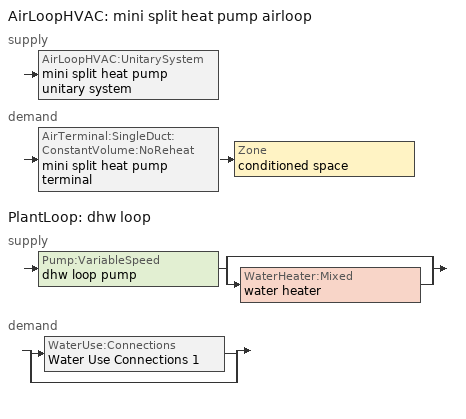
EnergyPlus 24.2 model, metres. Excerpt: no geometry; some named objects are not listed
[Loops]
AirLoopHVAC 'mini split heat pump airloop'
 supply: AirLoopHVAC:UnitarySystem 'mini split heat pump unitary system'
 demand: AirTerminal:SingleDuct:ConstantVolume:NoReheat 'mini split heat pump terminal' > Zone 'conditioned space'
PlantLoop 'dhw loop'
 supply: Pump:VariableSpeed 'dhw loop pump' > split
  | bypass
  | WaterHeater:Mixed 'water heater'
 demand: split
  | WaterUse:Connections 'Water Use Connections 1'
  | bypass
[ZoneControl:Thermostat]
conditioned space Thermostat: Zone or ZoneList=conditioned space; Control Type Schedule=conditioned space Thermostat Schedule; Control 1=conditioned space temperature setpoint; Temperature Difference Between Cutout And Setpoint {deltaC}=0
[ThermostatSetpoint:DualSetpoint]
conditioned space temperature setpoint: Heating Setpoint Temperature Schedule=heating setpoint; Cooling Setpoint Temperature Schedule=cooling setpoint
[AirLoopHVAC:UnitarySystem] Control Type=Load; Controlling Zone or Thermostat Location=conditioned space; Dehumidification Control Type=None; Availability Schedule=Always On Discrete; Fan Placement=BlowThrough; DX Heating Coil Sizing Ratio=1; Use DOAS DX Cooling Coil=No; Minimum Supply Air Temperature {C}=2; Latent Load Control=SensibleOnlyLoadControl; Heating Supply Air Flow Rate Method=SupplyAirFlowRate; No Load Supply Air Flow Rate Method=SupplyAirFlowRate; No Load Supply Air Flow Rate {m3/s}=0; No Load Supply Air Flow Rate Control Set To Low Speed=Yes; Maximum Supply Air Temperature {C}=48.8889; Maximum Outdoor Dry-Bulb Temperature for Supplemental Heater Operation {C}=21; Ancillary On-Cycle Electric Power {W}=0; Ancillary Off-Cycle Electric Power {W}=0
Name | Supply Fan | Supply Air Fan Operating Mode Schedule | Heating Coil | Cooling Supply Air Flow Rate Method | Heating Supply Air Flow Rate {m3/s} | Cooling Coil | Cooling Supply Air Flow Rate {m3/s} | Design Specification Multispeed Object
unit heater unitary system | unit heater supply fan | unit heater auto fan schedule | unit heater htg coil | None | 0.676301
mini split heat pump unitary system | mini split heat pump supply fan | mini split heat pump auto fan schedule | mini split heat pump htg coil | SupplyAirFlowRate | 0.284584 | mini split heat pump clg coil | 0.284584 | Unitary System Performance Multispeed 1
[Fan:SystemModel] Availability Schedule=Always On Discrete; Speed Control Method=Discrete; Electric Power Minimum Flow Rate Fraction=0.2; Design Pressure Rise {Pa}=500; Motor Efficiency=1; Motor In Air Stream Fraction=1; Design Electric Power Consumption {W}=Autosize; Design Power Sizing Method=PowerPerFlow; Electric Power Per Unit Flow Rate Per Unit Pressure {W/((m3/s)-Pa)}=1.66667; Fan Total Efficiency=0.7; Motor Loss Radiative Fraction=0
Name | Design Maximum Air Flow Rate {m3/s} | Electric Power Per Unit Flow Rate {W/(m3/s)} | Number of Speeds | Speed Flow Fraction 1 | Speed Electric Power Fraction 1 | Speed Flow Fraction 2 | Speed Electric Power Fraction 2 | Speed Flow Fraction 3 | Speed Electric Power Fraction 3 | Speed Flow Fraction 4 | Speed Electric Power Fraction 4
unit heater supply fan | 0.676301 | 59.1453 | 1 | 1 | 1
mini split heat pump supply fan | 0.350473 | 148.322 | 4 | 0.20706 | 0.00888 | 0.252 | 0.016 | 0.812 | 0.53539 | 1 | 1
[Coil:Heating:Fuel]
unit heater htg coil: Availability Schedule=Always On Discrete; Fuel Type=OtherFuel1; Burner Efficiency=0.63; Nominal Capacity {W}=14403.6; On Cycle Parasitic Electric Load {W}=0; Off Cycle Parasitic Fuel Load {W}=0
[AirTerminal:SingleDuct:ConstantVolume:NoReheat]
mini split heat pump terminal: Availability Schedule=Always On Discrete; Maximum Air Flow Rate {m3/s}=0.284584
[Zone equipment]
conditioned space: unit heater unitary system, mini split heat pump terminal
[AirLoopHVAC]
mini split heat pump airloop: Design Supply Air Flow Rate {m3/s}=0.284584; Design Return Air Flow Fraction of Supply Air Flow=1
[Sizing:System]
mini split heat pump airloop: Type of Load to Size On=Sensible; Design Outdoor Air Flow Rate {m3/s}=Autosize; Central Heating Maximum System Air Flow Ratio=0.3; Preheat Design Temperature {C}=7; Preheat Design Humidity Ratio {kgWater/kgDryAir}=0.008; Precool Design Temperature {C}=12.8; Precool Design Humidity Ratio {kgWater/kgDryAir}=0.008; Central Cooling Design Supply Air Temperature {C}=12.8; Central Heating Design Supply Air Temperature {C}=16.7; Type of Zone Sum to Use=NonCoincident; 100% Outdoor Air in Cooling=Yes; 100% Outdoor Air in Heating=Yes; Central Cooling Design Supply Air Humidity Ratio {kgWater/kgDryAir}=0.0085; Central Heating Design Supply Air Humidity Ratio {kgWater/kgDryAir}=0.008; Cooling Supply Air Flow Rate Method=DesignDay; Cooling Supply Air Flow Rate {m3/s}=0; Cooling Supply Air Flow Rate Per Floor Area {m3/s-m2}=0.00996765; Cooling Fraction of Autosized Cooling Supply Air Flow Rate=1; Cooling Supply Air Flow Rate Per Unit Cooling Capacity {m3/s-W}=3.94755e-05; Heating Supply Air Flow Rate Method=DesignDay; Heating Supply Air Flow Rate {m3/s}=0; Heating Supply Air Flow Rate Per Floor Area {m3/s-m2}=0.00996765; Heating Fraction of Autosized Heating Supply Air Flow Rate=1; Heating Fraction of Autosized Cooling Supply Air Flow Rate=1; Heating Supply Air Flow Rate Per Unit Heating Capacity {m3/s-W}=3.15882e-05; System Outdoor Air Method=ZoneSum; Zone Maximum Outdoor Air Fraction=1; Cooling Design Capacity Method=CoolingDesignCapacity; Cooling Design Capacity {W}=Autosize; Cooling Design Capacity Per Floor Area {W/m2}=234.7; Fraction of Autosized Cooling Design Capacity=1; Heating Design Capacity Method=HeatingDesignCapacity; Heating Design Capacity {W}=Autosize; Heating Design Capacity Per Floor Area {W/m2}=157; Fraction of Autosized Heating Design Capacity=1; Central Cooling Capacity Control Method=OnOff; Occupant Diversity=Autosize
[AvailabilityManager:Scheduled]
mini split heat pump airloop Availability Manager: Schedule=Always On Discrete
[Coil:Heating:DX:MultiSpeed]
mini split heat pump htg coil: Availability Schedule=Always On Discrete; Minimum Outdoor Dry-Bulb Temperature for Compressor Operation {C}=-3.88889; Crankcase Heater Capacity {W}=50; Maximum Outdoor Dry-Bulb Temperature for Crankcase Heater Operation {C}=10; Defrost Energy Input Ratio Function of Temperature Curve=Defrosteir; Maximum Outdoor Dry-Bulb Temperature for Defrost Operation {C}=4.44444; Defrost Strategy=ReverseCycle; Defrost Control=Timed; Defrost Time Period Fraction=0.058333; Resistive Defrost Heater Capacity {W}=AutoSize; Apply Part Load Fraction to Speeds Greater than 1=No; Fuel Type=Electricity; Region number for Calculating HSPF=4; Number of Speeds=2; Speed Gross Rated Heating Capacity 1 {W}=1644; Speed Gross Rated Heating COP 1 {W/W}=4.75571; Speed Rated Air Flow Rate 1 {m3/s}=0.0882919; Speed Rated Supply Air Fan Power Per Volume Flow Rate 2017 1 {W/(m3/s)}=773.3; Speed Rated Supply Air Fan Power Per Volume Flow Rate 2023 1 {W/(m3/s)}=934.4; Speed Heating Capacity Function of Temperature Curve Name 1=Heat-CAP-fT1; Speed Heating Capacity Function of Flow Fraction Curve Name 1=Heat-CAP-fFF1; Speed Energy Input Ratio Function of Temperature Curve Name 1=Heat-EIR-fT1; Speed Energy Input Ratio Function of Flow Fraction Curve Name 1=Heat-EIR-fFF1; Speed Part Load Fraction Correlation Curve Name 1=Heat-PLF-fPLR1; Speed Rated Waste Heat Fraction of Power Input 1=0.2; Speed Waste Heat Function of Temperature Curve Name 1=ConstantBiquadratic 1; Speed Gross Rated Heating Capacity 2 {W}=6475.14; Speed Gross Rated Heating COP 2 {W/W}=3.40832; Speed Rated Air Flow Rate 2 {m3/s}=0.350364; Speed Rated Supply Air Fan Power Per Volume Flow Rate 2017 2 {W/(m3/s)}=773.3; Speed Rated Supply Air Fan Power Per Volume Flow Rate 2023 2 {W/(m3/s)}=934.4; Speed Heating Capacity Function of Temperature Curve Name 2=Heat-CAP-fT2; Speed Heating Capacity Function of Flow Fraction Curve Name 2=Heat-CAP-fFF2; Speed Energy Input Ratio Function of Temperature Curve Name 2=Heat-EIR-fT2; Speed Energy Input Ratio Function of Flow Fraction Curve Name 2=Heat-EIR-fFF2; Speed Part Load Fraction Correlation Curve Name 2=Heat-PLF-fPLR2; Speed Rated Waste Heat Fraction of Power Input 2=0.2; Speed Waste Heat Function of Temperature Curve Name 2=ConstantBiquadratic 1
[Coil:Cooling:DX:MultiSpeed]
mini split heat pump clg coil: Availability Schedule=Always On Discrete; Condenser Type=AirCooled; Minimum Outdoor Dry-Bulb Temperature for Compressor Operation {C}=-25; Apply Part Load Fraction to Speeds Greater than 1=No; Apply Latent Degradation to Speeds Greater than 1=No; Crankcase Heater Capacity {W}=50; Maximum Outdoor Dry-Bulb Temperature for Crankcase Heater Operation {C}=10; Basin Heater Capacity {W/K}=0; Basin Heater Setpoint Temperature {C}=2; Fuel Type=Electricity; Number of Speeds=2; Speed Gross Rated Total Cooling Capacity 1 {W}=1351.96; Speed Gross Rated Sensible Heat Ratio 1=0.806404; Speed Gross Rated Cooling COP 1 {W/W}=4.61623; Speed Rated Air Flow Rate 1 {m3/s}=0.0725462; Speed Rated Evaporator Fan Power Per Volume Flow Rate 2017 1 {W/(m3/s)}=773.3; Speed Rated Evaporator Fan Power Per Volume Flow Rate 2023 1 {W/(m3/s)}=934.4; Speed Total Cooling Capacity Function of Temperature Curve Name 1=Cool-CAP-fT1; Speed Total Cooling Capacity Function of Flow Fraction Curve Name 1=Cool-CAP-fFF1; Speed Energy Input Ratio Function of Temperature Curve Name 1=Cool-EIR-fT1; Speed Energy Input Ratio Function of Flow Fraction Curve Name 1=Cool-EIR-fFF1; Speed Part Load Fraction Correlation Curve Name 1=Cool-PLF-fPLR1; Speed Nominal Time for Condensate Removal to Begin 1 {s}=1000; Speed Ratio of Initial Moisture Evaporation Rate and Steady State Latent Capacity 1=1.5; Speed Maximum Cycling Rate 1 {cycles/hr}=3; Speed Latent Capacity Time Constant 1 {s}=45; Speed Rated Waste Heat Fraction of Power Input 1=0.2; Speed Waste Heat Function of Temperature Curve Name 1=ConstantBiquadratic; Speed Evaporative Condenser Effectiveness 1=0.9; Speed Evaporative Condenser Air Flow Rate 1 {m3/s}=AutoSize; Speed Rated Evaporative Condenser Pump Power Consumption 1 {W}=AutoSize; Speed Gross Rated Total Cooling Capacity 2 {W}=5327.81; Speed Gross Rated Sensible Heat Ratio 2=0.759942; Speed Gross Rated Cooling COP 2 {W/W}=3.31076; Speed Rated Air Flow Rate 2 {m3/s}=0.284495; Speed Rated Evaporator Fan Power Per Volume Flow Rate 2017 2 {W/(m3/s)}=773.3; Speed Rated Evaporator Fan Power Per Volume Flow Rate 2023 2 {W/(m3/s)}=934.4; Speed Total Cooling Capacity Function of Temperature Curve Name 2=Cool-CAP-fT2; Speed Total Cooling Capacity Function of Flow Fraction Curve Name 2=Cool-CAP-fFF2; Speed Energy Input Ratio Function of Temperature Curve Name 2=Cool-EIR-fT2; Speed Energy Input Ratio Function of Flow Fraction Curve Name 2=Cool-EIR-fFF2; Speed Part Load Fraction Correlation Curve Name 2=Cool-PLF-fPLR2; Speed Nominal Time for Condensate Removal to Begin 2 {s}=1000; Speed Ratio of Initial Moisture Evaporation Rate and Steady State Latent Capacity 2=1.5; Speed Maximum Cycling Rate 2 {cycles/hr}=3; Speed Latent Capacity Time Constant 2 {s}=45; Speed Rated Waste Heat Fraction of Power Input 2=0.2; Speed Waste Heat Function of Temperature Curve Name 2=ConstantBiquadratic; Speed Evaporative Condenser Effectiveness 2=0.9; Speed Evaporative Condenser Air Flow Rate 2 {m3/s}=AutoSize; Speed Rated Evaporative Condenser Pump Power Consumption 2 {W}=AutoSize
[UnitarySystemPerformance:Multispeed]
Unitary System Performance Multispeed 1: Number of Speeds for Heating=2; Number of Speeds for Cooling=2; Single Mode Operation=No; No Load Supply Air Flow Rate Ratio=1; Heating Speed Supply Air Flow Ratio 1=0.310345; Cooling Speed Supply Air Flow Ratio 1=0.255; Heating Speed Supply Air Flow Ratio 2=1.23153; Cooling Speed Supply Air Flow Ratio 2=1
[PlantLoop]
dhw loop: Fluid Type=Water; Plant Equipment Operation Scheme=dhw loop Operation Schemes; Maximum Loop Temperature {C}=100; Minimum Loop Temperature {C}=0; Maximum Loop Flow Rate {m3/s}=0.01; Minimum Loop Flow Rate {m3/s}=0; Plant Loop Volume {m3}=0.003; Load Distribution Scheme=Optimal; Plant Loop Demand Calculation Scheme=SingleSetpoint; Common Pipe Simulation=None
[Sizing:Plant]
dhw loop: Loop Type=Heating; Design Loop Exit Temperature {C}=56; Loop Design Temperature Difference {deltaC}=5.55556; Sizing Option=NonCoincident; Zone Timesteps in Averaging Window=1; Coincident Sizing Factor Mode=None
[Pump:VariableSpeed]
dhw loop pump: Design Maximum Flow Rate {m3/s}=0.01; Design Pump Head {Pa}=1; Design Power Consumption {W}=0; Motor Efficiency=0.85; Fraction of Motor Inefficiencies to Fluid Stream=0; Coefficient 1 of the Part Load Performance Curve=0; Coefficient 2 of the Part Load Performance Curve=1; Coefficient 3 of the Part Load Performance Curve=0; Coefficient 4 of the Part Load Performance Curve=0; Design Minimum Flow Rate {m3/s}=0; Pump Control Type=Intermittent; Skin Loss Radiative Fraction=0.5; Design Power Sizing Method=PowerPerFlowPerPressure; Design Electric Power per Unit Flow Rate {W/(m3/s)}=348701.1; Design Shaft Power per Unit Flow Rate per Unit Head {W/((m3/s)-Pa)}=1.28205; Design Minimum Flow Rate Fraction=0
[WaterHeater:Mixed]
water heater: Tank Volume {m3}=0.170344; Setpoint Temperature Schedule=water heater setpoint; Deadband Temperature Difference {deltaC}=2; Maximum Temperature Limit {C}=99; Heater Control Type=Cycle; Heater Maximum Capacity {W}=5500.06; Heater Minimum Capacity {W}=0; Heater Ignition Minimum Flow Rate {m3/s}=0; Heater Ignition Delay {s}=0; Heater Fuel Type=Electricity; Heater Thermal Efficiency=1; Off Cycle Parasitic Fuel Consumption Rate {W}=0; Off Cycle Parasitic Fuel Type=Electricity; Off Cycle Parasitic Heat Fraction to Tank=0; On Cycle Parasitic Fuel Consumption Rate {W}=0; On Cycle Parasitic Fuel Type=Electricity; On Cycle Parasitic Heat Fraction to Tank=0; Ambient Temperature Indicator=Zone; Ambient Temperature Zone=conditioned space; Off Cycle Loss Coefficient to Ambient Temperature {W/K}=2.90339; Off Cycle Loss Fraction to Zone=1; On Cycle Loss Coefficient to Ambient Temperature {W/K}=2.90339; On Cycle Loss Fraction to Zone=1; Use Side Effectiveness=1; Source Side Effectiveness=1; Use Side Design Flow Rate {m3/s}=Autosize; Source Side Design Flow Rate {m3/s}=Autosize; Indirect Water Heating Recovery Time {hr}=1.5; Source Side Flow Control Mode=IndirectHeatPrimarySetpoint
[WaterHeater:Sizing]
water heater: Design Mode=PeakDraw; Time Storage Can Meet Peak Draw {hr}=0.538503; Time for Tank Recovery {hr}=0; Nominal Tank Volume for Autosizing Plant Connections {m3}=1
[SetpointManager:Scheduled]
Setpoint Manager Scheduled 1: Control Variable=Temperature; Schedule=dhw temp
[WaterUse:Connections]
Water Use Connections 1: Drain Water Heat Exchanger Type=None; Drain Water Heat Exchanger Destination=Plant; Water Use Equipment Name 1=dhw fixtures; Water Use Equipment Name 2=dhw distribution waste; Water Use Equipment Name 3=clothes washer; Water Use Equipment Name 4=dishwasher
[WaterUse:Equipment]
Name | Peak Flow Rate {m3/s} | Flow Rate Fraction Schedule | Target Temperature Schedule
dhw fixtures | 4.47036e-06 | dhw fixtures schedule | mixed water temperature schedule
dhw distribution waste | 1.35522e-06 | dhw fixtures schedule | mixed water temperature schedule
clothes washer | 9.69919e-07 | clothes washer schedule
dishwasher | 2.90872e-07 | dishwasher schedule
[PlantEquipmentOperationSchemes]
dhw loop Operation Schemes: Control Scheme Object Type 1=PlantEquipmentOperation:HeatingLoad; Control Scheme Name 1=dhw loop Heating Operation Scheme; Control Scheme Schedule Name 1=Always On Discrete
[PlantEquipmentOperation:HeatingLoad]
dhw loop Heating Operation Scheme: Load Range Lower Limit 1 {W}=0; Load Range Upper Limit 1 {W}=1000000000; Range Equipment List Name 1=dhw loop Heating Equipment List
[PlantEquipmentList]
dhw loop Heating Equipment List: WaterHeater:Mixed, water heater
[EnergyManagementSystem:GlobalVariable]
infil_program_Qfan
infil_program_Qinf
mini_split_heat_pump_airloop_Fan_RTF
natural_vent_program_Qnv
natural_vent_program_Qwhf
[EnergyManagementSystem:InternalVariable]
mini_split_heat_pump_airloop_max_sup_fan_mfr: Internal Data Index Key=mini split heat pump supply fan; Internal Data Type=Fan Maximum Mass Flow Rate
[EnergyManagementSystem:Sensor]
Name | Output:Variable or Output:Meter Index Key | Output:Variable or Output:Meter
airflow_gain | infil flow | Infiltration Sensible Heat Gain Energy
airflow_gain_1 | natural vent flow | Infiltration Sensible Heat Gain Energy
airflow_gain_2 | whole house fan flow | Infiltration Sensible Heat Gain Energy
airflow_loss | infil flow | Infiltration Sensible Heat Loss Energy
airflow_loss_1 | natural vent flow | Infiltration Sensible Heat Loss Energy
airflow_loss_2 | whole house fan flow | Infiltration Sensible Heat Loss Energy
clg_load_cond |  | Cooling:EnergyTransfer:Zone:CONDITIONED SPACE
clg_sp_s; clg_sp_s_1 | cooling setpoint | Schedule Value
clothes_dryer_exhaust_0_sch_s | clothes dryer exhaust 0 schedule | Schedule Value
conditioned_space_clg_unmet_s | conditioned space | Zone Cooling Setpoint Not Met Time
conditioned_space_htg_unmet_s | conditioned space | Zone Heating Setpoint Not Met Time
cool_season | cooling season schedule | Schedule Value
dhw_loss | water heater | Water Heater Heat Loss Energy
dhw_rtf | water heater | Water Heater Runtime Fraction
fridge_tin_s; tin_s; tin_s_1 | conditioned space | Zone Mean Air Temperature
htg_load_cond |  | Heating:EnergyTransfer:Zone:CONDITIONED SPACE
htg_sp_s; htg_sp_s_1 | heating setpoint | Schedule Value
ig_ee_conv | clothes dryer | Electric Equipment Convective Heating Energy
ig_ee_conv_1 | clothes washer | Electric Equipment Convective Heating Energy
ig_ee_conv_2 | cooking range | Electric Equipment Convective Heating Energy
ig_ee_conv_3 | dishwasher | Electric Equipment Convective Heating Energy
ig_ee_conv_4 | fridge | Electric Equipment Convective Heating Energy
ig_ee_conv_5 | misc plug loads | Electric Equipment Convective Heating Energy
ig_ee_conv_6 | whole house fan | Electric Equipment Convective Heating Energy
ig_ee_rad | clothes dryer | Electric Equipment Radiant Heating Energy
ig_ee_rad_1 | clothes washer | Electric Equipment Radiant Heating Energy
ig_ee_rad_2 | cooking range | Electric Equipment Radiant Heating Energy
ig_ee_rad_3 | dishwasher | Electric Equipment Radiant Heating Energy
ig_ee_rad_4 | fridge | Electric Equipment Radiant Heating Energy
ig_ee_rad_5 | misc plug loads | Electric Equipment Radiant Heating Energy
ig_ee_rad_6 | whole house fan | Electric Equipment Radiant Heating Energy
ig_lgt_conv | interior lighting | Lights Convective Heating Energy
ig_lgt_rad | interior lighting | Lights Radiant Heating Energy
ig_lgt_vis | interior lighting | Lights Visible Radiation Heating Energy
ig_oe_conv | clothes dryer 1 | Other Equipment Convective Heating Energy
ig_oe_conv_1 | cooking range 1 | Other Equipment Convective Heating Energy
ig_oe_conv_2 | general water use latent | Other Equipment Convective Heating Energy
ig_oe_conv_3 | general water use sensible | Other Equipment Convective Heating Energy
ig_oe_conv_4 | water heater energy adjustment1 | Other Equipment Convective Heating Energy
ig_oe_rad | clothes dryer 1 | Other Equipment Radiant Heating Energy
ig_oe_rad_1 | cooking range 1 | Other Equipment Radiant Heating Energy
ig_oe_rad_2 | general water use latent | Other Equipment Radiant Heating Energy
ig_oe_rad_3 | general water use sensible | Other Equipment Radiant Heating Energy
ig_oe_rad_4 | water heater energy adjustment1 | Other Equipment Radiant Heating Energy
ig_ppl_conv | occupants | People Convective Heating Energy
ig_ppl_rad | occupants | People Radiant Heating Energy
im_conv | furniture mass conditioned space 1 | Surface Inside Face Convection Heat Gain Energy
im_conv_1 | partition wall mass | Surface Inside Face Convection Heat Gain Energy
im_ig | furniture mass conditioned space 1 | Surface Inside Face Internal Gains Radiation Heat Gain Energy
im_ig_1 | partition wall mass | Surface Inside Face Internal Gains Radiation Heat Gain Energy
im_lgt | furniture mass conditioned space 1 | Surface Inside Face Lights Radiation Heat Gain Energy
im_lgt_1 | partition wall mass | Surface Inside Face Lights Radiation Heat Gain Energy
im_sol | furniture mass conditioned space 1 | Surface Inside Face Solar Radiation Heat Gain Energy
im_sol_1 | partition wall mass | Surface Inside Face Solar Radiation Heat Gain Energy
im_surf | furniture mass conditioned space 1 | Surface Inside Face Net Surface Thermal Radiation Heat Gain Energy
im_surf_1 | partition wall mass | Surface Inside Face Net Surface Thermal Radiation Heat Gain Energy
mini_split_heat_pump_airloop_Fan_RTF_s | mini split heat pump supply fan | Fan Runtime Fraction Speed 1
mini_split_heat_pump_airloop_Fan_RTF_s_1 | mini split heat pump supply fan | Fan Runtime Fraction Speed 2
mini_split_heat_pump_airloop_Fan_RTF_s_2 | mini split heat pump supply fan | Fan Runtime Fraction Speed 3
mini_split_heat_pump_airloop_Fan_RTF_s_3 | mini split heat pump supply fan | Fan Runtime Fraction Speed 4
mini_split_heat_pump_clg_coil_s | mini split heat pump clg coil | Cooling Coil Total Cooling Energy
mini_split_heat_pump_htg_coil_s | mini split heat pump htg coil | Heating Coil Heating Energy
mini_split_heat_pump_supply_fan_s | mini split heat pump supply fan | Fan Electricity Energy
mv_conv | mech vent house fan | Electric Equipment Convective Heating Energy
mv_conv_1 | mech vent house fan cfis | Electric Equipment Convective Heating Energy
mv_conv_2 | mech vent house fan latent load | Other Equipment Convective Heating Energy
mv_conv_3 | mech vent house fan sensible load | Other Equipment Convective Heating Energy
mv_rad | mech vent house fan | Electric Equipment Radiant Heating Energy
mv_rad_1 | mech vent house fan cfis | Electric Equipment Radiant Heating Energy
mv_rad_2 | mech vent house fan latent load | Other Equipment Radiant Heating Energy
mv_rad_3 | mech vent house fan sensible load | Other Equipment Radiant Heating Energy
natural_vent_s | natural vent schedule | Schedule Value
out_pb_s |  | Site Outdoor Air Barometric Pressure
out_wt_s |  | Site Outdoor Air Humidity Ratio
site_vw_s |  | Site Wind Speed
ss_back_out | Window1 | Surface Window Shortwave from Zone Back Out Window Heat Transfer Rate
ss_back_out_1 | Window10 | Surface Window Shortwave from Zone Back Out Window Heat Transfer Rate
ss_back_out_10 | Window6 | Surface Window Shortwave from Zone Back Out Window Heat Transfer Rate
ss_back_out_11 | Window7 | Surface Window Shortwave from Zone Back Out Window Heat Transfer Rate
ss_back_out_12 | Window8 | Surface Window Shortwave from Zone Back Out Window Heat Transfer Rate
ss_back_out_2 | Window12 | Surface Window Shortwave from Zone Back Out Window Heat Transfer Rate
ss_back_out_3 | Window13 | Surface Window Shortwave from Zone Back Out Window Heat Transfer Rate
ss_back_out_4 | Window15 | Surface Window Shortwave from Zone Back Out Window Heat Transfer Rate
ss_back_out_5 | Window16 | Surface Window Shortwave from Zone Back Out Window Heat Transfer Rate
ss_back_out_6 | Window2 | Surface Window Shortwave from Zone Back Out Window Heat Transfer Rate
ss_back_out_7 | Window3 | Surface Window Shortwave from Zone Back Out Window Heat Transfer Rate
ss_back_out_8 | Window4 | Surface Window Shortwave from Zone Back Out Window Heat Transfer Rate
ss_back_out_9 | Window5 | Surface Window Shortwave from Zone Back Out Window Heat Transfer Rate
ss_conv | Door1 | Surface Inside Face Convection Heat Gain Energy
ss_conv_1 | Door2 | Surface Inside Face Convection Heat Gain Energy
ss_conv_10 | Window4 | Surface Inside Face Convection Heat Gain Energy
ss_conv_11 | Window5 | Surface Inside Face Convection Heat Gain Energy
ss_conv_12 | Window6 | Surface Inside Face Convection Heat Gain Energy
ss_conv_13 | Window7 | Surface Inside Face Convection Heat Gain Energy
ss_conv_14 | Window8 | Surface Inside Face Convection Heat Gain Energy
ss_conv_2 | Window1 | Surface Inside Face Convection Heat Gain Energy
ss_conv_3 | Window10 | Surface Inside Face Convection Heat Gain Energy
ss_conv_4 | Window12 | Surface Inside Face Convection Heat Gain Energy
ss_conv_5 | Window13 | Surface Inside Face Convection Heat Gain Energy
ss_conv_6 | Window15 | Surface Inside Face Convection Heat Gain Energy
ss_conv_7 | Window16 | Surface Inside Face Convection Heat Gain Energy
ss_conv_8 | Window2 | Surface Inside Face Convection Heat Gain Energy
ss_conv_9 | Window3 | Surface Inside Face Convection Heat Gain Energy
ss_ig | Door1 | Surface Inside Face Internal Gains Radiation Heat Gain Energy
ss_ig_1 | Door2 | Surface Inside Face Internal Gains Radiation Heat Gain Energy
ss_ig_10 | Window4 | Surface Inside Face Internal Gains Radiation Heat Gain Energy
ss_ig_11 | Window5 | Surface Inside Face Internal Gains Radiation Heat Gain Energy
ss_ig_12 | Window6 | Surface Inside Face Internal Gains Radiation Heat Gain Energy
ss_ig_13 | Window7 | Surface Inside Face Internal Gains Radiation Heat Gain Energy
ss_ig_14 | Window8 | Surface Inside Face Internal Gains Radiation Heat Gain Energy
ss_ig_2 | Window1 | Surface Inside Face Internal Gains Radiation Heat Gain Energy
ss_ig_3 | Window10 | Surface Inside Face Internal Gains Radiation Heat Gain Energy
ss_ig_4 | Window12 | Surface Inside Face Internal Gains Radiation Heat Gain Energy
ss_ig_5 | Window13 | Surface Inside Face Internal Gains Radiation Heat Gain Energy
ss_ig_6 | Window15 | Surface Inside Face Internal Gains Radiation Heat Gain Energy
ss_ig_7 | Window16 | Surface Inside Face Internal Gains Radiation Heat Gain Energy
ss_ig_8 | Window2 | Surface Inside Face Internal Gains Radiation Heat Gain Energy
ss_ig_9 | Window3 | Surface Inside Face Internal Gains Radiation Heat Gain Energy
ss_lgt | Door1 | Surface Inside Face Lights Radiation Heat Gain Energy
ss_lgt_1 | Door2 | Surface Inside Face Lights Radiation Heat Gain Energy
ss_sol | Door1 | Surface Inside Face Solar Radiation Heat Gain Energy
ss_sol_1 | Door2 | Surface Inside Face Solar Radiation Heat Gain Energy
ss_surf | Door1 | Surface Inside Face Net Surface Thermal Radiation Heat Gain Energy
ss_surf_1 | Door2 | Surface Inside Face Net Surface Thermal Radiation Heat Gain Energy
ss_surf_10 | Window4 | Surface Inside Face Net Surface Thermal Radiation Heat Gain Energy
ss_surf_11 | Window5 | Surface Inside Face Net Surface Thermal Radiation Heat Gain Energy
ss_surf_12 | Window6 | Surface Inside Face Net Surface Thermal Radiation Heat Gain Energy
ss_surf_13 | Window7 | Surface Inside Face Net Surface Thermal Radiation Heat Gain Energy
ss_surf_14 | Window8 | Surface Inside Face Net Surface Thermal Radiation Heat Gain Energy
ss_surf_2 | Window1 | Surface Inside Face Net Surface Thermal Radiation Heat Gain Energy
ss_surf_3 | Window10 | Surface Inside Face Net Surface Thermal Radiation Heat Gain Energy
ss_surf_4 | Window12 | Surface Inside Face Net Surface Thermal Radiation Heat Gain Energy
ss_surf_5 | Window13 | Surface Inside Face Net Surface Thermal Radiation Heat Gain Energy
ss_surf_6 | Window15 | Surface Inside Face Net Surface Thermal Radiation Heat Gain Energy
ss_surf_7 | Window16 | Surface Inside Face Net Surface Thermal Radiation Heat Gain Energy
ss_surf_8 | Window2 | Surface Inside Face Net Surface Thermal Radiation Heat Gain Energy
ss_surf_9 | Window3 | Surface Inside Face Net Surface Thermal Radiation Heat Gain Energy
ss_trans_in | Window1 | Surface Window Transmitted Solar Radiation Rate
ss_trans_in_1 | Window10 | Surface Window Transmitted Solar Radiation Rate
ss_trans_in_10 | Window6 | Surface Window Transmitted Solar Radiation Rate
ss_trans_in_11 | Window7 | Surface Window Transmitted Solar Radiation Rate
ss_trans_in_12 | Window8 | Surface Window Transmitted Solar Radiation Rate
ss_trans_in_2 | Window12 | Surface Window Transmitted Solar Radiation Rate
ss_trans_in_3 | Window13 | Surface Window Transmitted Solar Radiation Rate
ss_trans_in_4 | Window15 | Surface Window Transmitted Solar Radiation Rate
ss_trans_in_5 | Window16 | Surface Window Transmitted Solar Radiation Rate
ss_trans_in_6 | Window2 | Surface Window Transmitted Solar Radiation Rate
ss_trans_in_7 | Window3 | Surface Window Transmitted Solar Radiation Rate
ss_trans_in_8 | Window4 | Surface Window Transmitted Solar Radiation Rate
ss_trans_in_9 | Window5 | Surface Window Transmitted Solar Radiation Rate
ss_trans_out | Window1 | Surface Inside Face Initial Transmitted Diffuse Transmitted Out Window Solar Radiation Rate
ss_trans_out_1 | Window10 | Surface Inside Face Initial Transmitted Diffuse Transmitted Out Window Solar Radiation Rate
ss_trans_out_10 | Window6 | Surface Inside Face Initial Transmitted Diffuse Transmitted Out Window Solar Radiation Rate
ss_trans_out_11 | Window7 | Surface Inside Face Initial Transmitted Diffuse Transmitted Out Window Solar Radiation Rate
ss_trans_out_12 | Window8 | Surface Inside Face Initial Transmitted Diffuse Transmitted Out Window Solar Radiation Rate
ss_trans_out_2 | Window12 | Surface Inside Face Initial Transmitted Diffuse Transmitted Out Window Solar Radiation Rate
ss_trans_out_3 | Window13 | Surface Inside Face Initial Transmitted Diffuse Transmitted Out Window Solar Radiation Rate
ss_trans_out_4 | Window15 | Surface Inside Face Initial Transmitted Diffuse Transmitted Out Window Solar Radiation Rate
ss_trans_out_5 | Window16 | Surface Inside Face Initial Transmitted Diffuse Transmitted Out Window Solar Radiation Rate
ss_trans_out_6 | Window2 | Surface Inside Face Initial Transmitted Diffuse Transmitted Out Window Solar Radiation Rate
ss_trans_out_7 | Window3 | Surface Inside Face Initial Transmitted Diffuse Transmitted Out Window Solar Radiation Rate
ss_trans_out_8 | Window4 | Surface Inside Face Initial Transmitted Diffuse Transmitted Out Window Solar Radiation Rate
ss_trans_out_9 | Window5 | Surface Inside Face Initial Transmitted Diffuse Transmitted Out Window Solar Radiation Rate
s_conv | FoundationWall1 | Surface Inside Face Convection Heat Gain Energy
s_conv_1 | inferred conditioned ceiling | Surface Inside Face Convection Heat Gain Energy
s_conv_10 | RimJoist2:90 | Surface Inside Face Convection Heat Gain Energy
s_conv_11 | RimJoist3:0 | Surface Inside Face Convection Heat Gain Energy
s_conv_12 | RimJoist3:180 | Surface Inside Face Convection Heat Gain Energy
s_conv_13 | RimJoist3:270 | Surface Inside Face Convection Heat Gain Energy
s_conv_14 | RimJoist3:90 | Surface Inside Face Convection Heat Gain Energy
s_conv_15 | Roof1:0 | Surface Inside Face Convection Heat Gain Energy
s_conv_16 | Roof1:180 | Surface Inside Face Convection Heat Gain Energy
s_conv_17 | Roof1:270 | Surface Inside Face Convection Heat Gain Energy
s_conv_18 | Roof1:90 | Surface Inside Face Convection Heat Gain Energy
s_conv_19 | Slab1 | Surface Inside Face Convection Heat Gain Energy
s_conv_2 | inferred conditioned floor | Surface Inside Face Convection Heat Gain Energy
s_conv_20 | Wall1:0 | Surface Inside Face Convection Heat Gain Energy
s_conv_21 | Wall1:180 | Surface Inside Face Convection Heat Gain Energy
s_conv_22 | Wall1:270 | Surface Inside Face Convection Heat Gain Energy
s_conv_23 | Wall1:90 | Surface Inside Face Convection Heat Gain Energy
s_conv_24 | Wall2:0 | Surface Inside Face Convection Heat Gain Energy
s_conv_25 | Wall2:180 | Surface Inside Face Convection Heat Gain Energy
s_conv_26 | Wall2:270 | Surface Inside Face Convection Heat Gain Energy
s_conv_27 | Wall2:90 | Surface Inside Face Convection Heat Gain Energy
s_conv_28 | Wall3:0 | Surface Inside Face Convection Heat Gain Energy
s_conv_29 | Wall3:180 | Surface Inside Face Convection Heat Gain Energy
s_conv_3 | RimJoist1:0 | Surface Inside Face Convection Heat Gain Energy
s_conv_30 | Wall3:270 | Surface Inside Face Convection Heat Gain Energy
s_conv_31 | Wall3:90 | Surface Inside Face Convection Heat Gain Energy
s_conv_32 | Wall4:0 | Surface Inside Face Convection Heat Gain Energy
s_conv_33 | Wall4:180 | Surface Inside Face Convection Heat Gain Energy
s_conv_34 | Wall4:270 | Surface Inside Face Convection Heat Gain Energy
s_conv_35 | Wall4:90 | Surface Inside Face Convection Heat Gain Energy
s_conv_36 | Wall5:0 | Surface Inside Face Convection Heat Gain Energy
s_conv_37 | Wall5:180 | Surface Inside Face Convection Heat Gain Energy
s_conv_38 | Wall5:270 | Surface Inside Face Convection Heat Gain Energy
s_conv_39 | Wall5:90 | Surface Inside Face Convection Heat Gain Energy
s_conv_4 | RimJoist1:180 | Surface Inside Face Convection Heat Gain Energy
s_conv_5 | RimJoist1:270 | Surface Inside Face Convection Heat Gain Energy
s_conv_6 | RimJoist1:90 | Surface Inside Face Convection Heat Gain Energy
s_conv_7 | RimJoist2:0 | Surface Inside Face Convection Heat Gain Energy
s_conv_8 | RimJoist2:180 | Surface Inside Face Convection Heat Gain Energy
s_conv_9 | RimJoist2:270 | Surface Inside Face Convection Heat Gain Energy
s_ig | FoundationWall1 | Surface Inside Face Internal Gains Radiation Heat Gain Energy
s_ig_1 | inferred conditioned ceiling | Surface Inside Face Internal Gains Radiation Heat Gain Energy
s_ig_10 | RimJoist2:90 | Surface Inside Face Internal Gains Radiation Heat Gain Energy
s_ig_11 | RimJoist3:0 | Surface Inside Face Internal Gains Radiation Heat Gain Energy
s_ig_12 | RimJoist3:180 | Surface Inside Face Internal Gains Radiation Heat Gain Energy
s_ig_13 | RimJoist3:270 | Surface Inside Face Internal Gains Radiation Heat Gain Energy
s_ig_14 | RimJoist3:90 | Surface Inside Face Internal Gains Radiation Heat Gain Energy
s_ig_15 | Roof1:0 | Surface Inside Face Internal Gains Radiation Heat Gain Energy
s_ig_16 | Roof1:180 | Surface Inside Face Internal Gains Radiation Heat Gain Energy
s_ig_17 | Roof1:270 | Surface Inside Face Internal Gains Radiation Heat Gain Energy
s_ig_18 | Roof1:90 | Surface Inside Face Internal Gains Radiation Heat Gain Energy
s_ig_19 | Slab1 | Surface Inside Face Internal Gains Radiation Heat Gain Energy
s_ig_2 | inferred conditioned floor | Surface Inside Face Internal Gains Radiation Heat Gain Energy
s_ig_20 | Wall1:0 | Surface Inside Face Internal Gains Radiation Heat Gain Energy
s_ig_21 | Wall1:180 | Surface Inside Face Internal Gains Radiation Heat Gain Energy
s_ig_22 | Wall1:270 | Surface Inside Face Internal Gains Radiation Heat Gain Energy
s_ig_23 | Wall1:90 | Surface Inside Face Internal Gains Radiation Heat Gain Energy
s_ig_24 | Wall2:0 | Surface Inside Face Internal Gains Radiation Heat Gain Energy
s_ig_25 | Wall2:180 | Surface Inside Face Internal Gains Radiation Heat Gain Energy
s_ig_26 | Wall2:270 | Surface Inside Face Internal Gains Radiation Heat Gain Energy
s_ig_27 | Wall2:90 | Surface Inside Face Internal Gains Radiation Heat Gain Energy
s_ig_28 | Wall3:0 | Surface Inside Face Internal Gains Radiation Heat Gain Energy
s_ig_29 | Wall3:180 | Surface Inside Face Internal Gains Radiation Heat Gain Energy
s_ig_3 | RimJoist1:0 | Surface Inside Face Internal Gains Radiation Heat Gain Energy
s_ig_30 | Wall3:270 | Surface Inside Face Internal Gains Radiation Heat Gain Energy
s_ig_31 | Wall3:90 | Surface Inside Face Internal Gains Radiation Heat Gain Energy
s_ig_32 | Wall4:0 | Surface Inside Face Internal Gains Radiation Heat Gain Energy
s_ig_33 | Wall4:180 | Surface Inside Face Internal Gains Radiation Heat Gain Energy
s_ig_34 | Wall4:270 | Surface Inside Face Internal Gains Radiation Heat Gain Energy
s_ig_35 | Wall4:90 | Surface Inside Face Internal Gains Radiation Heat Gain Energy
s_ig_36 | Wall5:0 | Surface Inside Face Internal Gains Radiation Heat Gain Energy
s_ig_37 | Wall5:180 | Surface Inside Face Internal Gains Radiation Heat Gain Energy
s_ig_38 | Wall5:270 | Surface Inside Face Internal Gains Radiation Heat Gain Energy
s_ig_39 | Wall5:90 | Surface Inside Face Internal Gains Radiation Heat Gain Energy
s_ig_4 | RimJoist1:180 | Surface Inside Face Internal Gains Radiation Heat Gain Energy
s_ig_5 | RimJoist1:270 | Surface Inside Face Internal Gains Radiation Heat Gain Energy
s_ig_6 | RimJoist1:90 | Surface Inside Face Internal Gains Radiation Heat Gain Energy
s_ig_7 | RimJoist2:0 | Surface Inside Face Internal Gains Radiation Heat Gain Energy
s_ig_8 | RimJoist2:180 | Surface Inside Face Internal Gains Radiation Heat Gain Energy
s_ig_9 | RimJoist2:270 | Surface Inside Face Internal Gains Radiation Heat Gain Energy
s_lgt | FoundationWall1 | Surface Inside Face Lights Radiation Heat Gain Energy
s_lgt_1 | inferred conditioned ceiling | Surface Inside Face Lights Radiation Heat Gain Energy
s_lgt_10 | RimJoist2:90 | Surface Inside Face Lights Radiation Heat Gain Energy
s_lgt_11 | RimJoist3:0 | Surface Inside Face Lights Radiation Heat Gain Energy
s_lgt_12 | RimJoist3:180 | Surface Inside Face Lights Radiation Heat Gain Energy
s_lgt_13 | RimJoist3:270 | Surface Inside Face Lights Radiation Heat Gain Energy
s_lgt_14 | RimJoist3:90 | Surface Inside Face Lights Radiation Heat Gain Energy
s_lgt_15 | Roof1:0 | Surface Inside Face Lights Radiation Heat Gain Energy
s_lgt_16 | Roof1:180 | Surface Inside Face Lights Radiation Heat Gain Energy
s_lgt_17 | Roof1:270 | Surface Inside Face Lights Radiation Heat Gain Energy
s_lgt_18 | Roof1:90 | Surface Inside Face Lights Radiation Heat Gain Energy
s_lgt_19 | Slab1 | Surface Inside Face Lights Radiation Heat Gain Energy
s_lgt_2 | inferred conditioned floor | Surface Inside Face Lights Radiation Heat Gain Energy
s_lgt_20 | Wall1:0 | Surface Inside Face Lights Radiation Heat Gain Energy
s_lgt_21 | Wall1:180 | Surface Inside Face Lights Radiation Heat Gain Energy
s_lgt_22 | Wall1:270 | Surface Inside Face Lights Radiation Heat Gain Energy
s_lgt_23 | Wall1:90 | Surface Inside Face Lights Radiation Heat Gain Energy
s_lgt_24 | Wall2:0 | Surface Inside Face Lights Radiation Heat Gain Energy
s_lgt_25 | Wall2:180 | Surface Inside Face Lights Radiation Heat Gain Energy
s_lgt_26 | Wall2:270 | Surface Inside Face Lights Radiation Heat Gain Energy
s_lgt_27 | Wall2:90 | Surface Inside Face Lights Radiation Heat Gain Energy
s_lgt_28 | Wall3:0 | Surface Inside Face Lights Radiation Heat Gain Energy
s_lgt_29 | Wall3:180 | Surface Inside Face Lights Radiation Heat Gain Energy
s_lgt_3 | RimJoist1:0 | Surface Inside Face Lights Radiation Heat Gain Energy
s_lgt_30 | Wall3:270 | Surface Inside Face Lights Radiation Heat Gain Energy
s_lgt_31 | Wall3:90 | Surface Inside Face Lights Radiation Heat Gain Energy
s_lgt_32 | Wall4:0 | Surface Inside Face Lights Radiation Heat Gain Energy
s_lgt_33 | Wall4:180 | Surface Inside Face Lights Radiation Heat Gain Energy
s_lgt_34 | Wall4:270 | Surface Inside Face Lights Radiation Heat Gain Energy
s_lgt_35 | Wall4:90 | Surface Inside Face Lights Radiation Heat Gain Energy
s_lgt_36 | Wall5:0 | Surface Inside Face Lights Radiation Heat Gain Energy
s_lgt_37 | Wall5:180 | Surface Inside Face Lights Radiation Heat Gain Energy
s_lgt_38 | Wall5:270 | Surface Inside Face Lights Radiation Heat Gain Energy
s_lgt_39 | Wall5:90 | Surface Inside Face Lights Radiation Heat Gain Energy
s_lgt_4 | RimJoist1:180 | Surface Inside Face Lights Radiation Heat Gain Energy
s_lgt_5 | RimJoist1:270 | Surface Inside Face Lights Radiation Heat Gain Energy
s_lgt_6 | RimJoist1:90 | Surface Inside Face Lights Radiation Heat Gain Energy
s_lgt_7 | RimJoist2:0 | Surface Inside Face Lights Radiation Heat Gain Energy
s_lgt_8 | RimJoist2:180 | Surface Inside Face Lights Radiation Heat Gain Energy
s_lgt_9 | RimJoist2:270 | Surface Inside Face Lights Radiation Heat Gain Energy
s_sol | FoundationWall1 | Surface Inside Face Solar Radiation Heat Gain Energy
s_sol_1 | inferred conditioned ceiling | Surface Inside Face Solar Radiation Heat Gain Energy
s_sol_10 | RimJoist2:90 | Surface Inside Face Solar Radiation Heat Gain Energy
s_sol_11 | RimJoist3:0 | Surface Inside Face Solar Radiation Heat Gain Energy
s_sol_12 | RimJoist3:180 | Surface Inside Face Solar Radiation Heat Gain Energy
s_sol_13 | RimJoist3:270 | Surface Inside Face Solar Radiation Heat Gain Energy
s_sol_14 | RimJoist3:90 | Surface Inside Face Solar Radiation Heat Gain Energy
s_sol_15 | Roof1:0 | Surface Inside Face Solar Radiation Heat Gain Energy
s_sol_16 | Roof1:180 | Surface Inside Face Solar Radiation Heat Gain Energy
s_sol_17 | Roof1:270 | Surface Inside Face Solar Radiation Heat Gain Energy
s_sol_18 | Roof1:90 | Surface Inside Face Solar Radiation Heat Gain Energy
s_sol_19 | Slab1 | Surface Inside Face Solar Radiation Heat Gain Energy
s_sol_2 | inferred conditioned floor | Surface Inside Face Solar Radiation Heat Gain Energy
s_sol_20 | Wall1:0 | Surface Inside Face Solar Radiation Heat Gain Energy
s_sol_21 | Wall1:180 | Surface Inside Face Solar Radiation Heat Gain Energy
s_sol_22 | Wall1:270 | Surface Inside Face Solar Radiation Heat Gain Energy
s_sol_23 | Wall1:90 | Surface Inside Face Solar Radiation Heat Gain Energy
s_sol_24 | Wall2:0 | Surface Inside Face Solar Radiation Heat Gain Energy
s_sol_25 | Wall2:180 | Surface Inside Face Solar Radiation Heat Gain Energy
s_sol_26 | Wall2:270 | Surface Inside Face Solar Radiation Heat Gain Energy
s_sol_27 | Wall2:90 | Surface Inside Face Solar Radiation Heat Gain Energy
s_sol_28 | Wall3:0 | Surface Inside Face Solar Radiation Heat Gain Energy
s_sol_29 | Wall3:180 | Surface Inside Face Solar Radiation Heat Gain Energy
s_sol_3 | RimJoist1:0 | Surface Inside Face Solar Radiation Heat Gain Energy
s_sol_30 | Wall3:270 | Surface Inside Face Solar Radiation Heat Gain Energy
s_sol_31 | Wall3:90 | Surface Inside Face Solar Radiation Heat Gain Energy
s_sol_32 | Wall4:0 | Surface Inside Face Solar Radiation Heat Gain Energy
s_sol_33 | Wall4:180 | Surface Inside Face Solar Radiation Heat Gain Energy
s_sol_34 | Wall4:270 | Surface Inside Face Solar Radiation Heat Gain Energy
s_sol_35 | Wall4:90 | Surface Inside Face Solar Radiation Heat Gain Energy
s_sol_36 | Wall5:0 | Surface Inside Face Solar Radiation Heat Gain Energy
s_sol_37 | Wall5:180 | Surface Inside Face Solar Radiation Heat Gain Energy
s_sol_38 | Wall5:270 | Surface Inside Face Solar Radiation Heat Gain Energy
s_sol_39 | Wall5:90 | Surface Inside Face Solar Radiation Heat Gain Energy
s_sol_4 | RimJoist1:180 | Surface Inside Face Solar Radiation Heat Gain Energy
s_sol_5 | RimJoist1:270 | Surface Inside Face Solar Radiation Heat Gain Energy
s_sol_6 | RimJoist1:90 | Surface Inside Face Solar Radiation Heat Gain Energy
s_sol_7 | RimJoist2:0 | Surface Inside Face Solar Radiation Heat Gain Energy
s_sol_8 | RimJoist2:180 | Surface Inside Face Solar Radiation Heat Gain Energy
s_sol_9 | RimJoist2:270 | Surface Inside Face Solar Radiation Heat Gain Energy
s_surf | FoundationWall1 | Surface Inside Face Net Surface Thermal Radiation Heat Gain Energy
s_surf_1 | inferred conditioned ceiling | Surface Inside Face Net Surface Thermal Radiation Heat Gain Energy
s_surf_10 | RimJoist2:90 | Surface Inside Face Net Surface Thermal Radiation Heat Gain Energy
s_surf_11 | RimJoist3:0 | Surface Inside Face Net Surface Thermal Radiation Heat Gain Energy
s_surf_12 | RimJoist3:180 | Surface Inside Face Net Surface Thermal Radiation Heat Gain Energy
s_surf_13 | RimJoist3:270 | Surface Inside Face Net Surface Thermal Radiation Heat Gain Energy
s_surf_14 | RimJoist3:90 | Surface Inside Face Net Surface Thermal Radiation Heat Gain Energy
s_surf_15 | Roof1:0 | Surface Inside Face Net Surface Thermal Radiation Heat Gain Energy
s_surf_16 | Roof1:180 | Surface Inside Face Net Surface Thermal Radiation Heat Gain Energy
s_surf_17 | Roof1:270 | Surface Inside Face Net Surface Thermal Radiation Heat Gain Energy
s_surf_18 | Roof1:90 | Surface Inside Face Net Surface Thermal Radiation Heat Gain Energy
s_surf_19 | Slab1 | Surface Inside Face Net Surface Thermal Radiation Heat Gain Energy
s_surf_2 | inferred conditioned floor | Surface Inside Face Net Surface Thermal Radiation Heat Gain Energy
s_surf_20 | Wall1:0 | Surface Inside Face Net Surface Thermal Radiation Heat Gain Energy
s_surf_21 | Wall1:180 | Surface Inside Face Net Surface Thermal Radiation Heat Gain Energy
s_surf_22 | Wall1:270 | Surface Inside Face Net Surface Thermal Radiation Heat Gain Energy
s_surf_23 | Wall1:90 | Surface Inside Face Net Surface Thermal Radiation Heat Gain Energy
s_surf_24 | Wall2:0 | Surface Inside Face Net Surface Thermal Radiation Heat Gain Energy
s_surf_25 | Wall2:180 | Surface Inside Face Net Surface Thermal Radiation Heat Gain Energy
s_surf_26 | Wall2:270 | Surface Inside Face Net Surface Thermal Radiation Heat Gain Energy
s_surf_27 | Wall2:90 | Surface Inside Face Net Surface Thermal Radiation Heat Gain Energy
s_surf_28 | Wall3:0 | Surface Inside Face Net Surface Thermal Radiation Heat Gain Energy
s_surf_29 | Wall3:180 | Surface Inside Face Net Surface Thermal Radiation Heat Gain Energy
s_surf_3 | RimJoist1:0 | Surface Inside Face Net Surface Thermal Radiation Heat Gain Energy
s_surf_30 | Wall3:270 | Surface Inside Face Net Surface Thermal Radiation Heat Gain Energy
s_surf_31 | Wall3:90 | Surface Inside Face Net Surface Thermal Radiation Heat Gain Energy
s_surf_32 | Wall4:0 | Surface Inside Face Net Surface Thermal Radiation Heat Gain Energy
s_surf_33 | Wall4:180 | Surface Inside Face Net Surface Thermal Radiation Heat Gain Energy
s_surf_34 | Wall4:270 | Surface Inside Face Net Surface Thermal Radiation Heat Gain Energy
s_surf_35 | Wall4:90 | Surface Inside Face Net Surface Thermal Radiation Heat Gain Energy
s_surf_36 | Wall5:0 | Surface Inside Face Net Surface Thermal Radiation Heat Gain Energy
s_surf_37 | Wall5:180 | Surface Inside Face Net Surface Thermal Radiation Heat Gain Energy
s_surf_38 | Wall5:270 | Surface Inside Face Net Surface Thermal Radiation Heat Gain Energy
s_surf_39 | Wall5:90 | Surface Inside Face Net Surface Thermal Radiation Heat Gain Energy
s_surf_4 | RimJoist1:180 | Surface Inside Face Net Surface Thermal Radiation Heat Gain Energy
s_surf_5 | RimJoist1:270 | Surface Inside Face Net Surface Thermal Radiation Heat Gain Energy
s_surf_6 | RimJoist1:90 | Surface Inside Face Net Surface Thermal Radiation Heat Gain Energy
s_surf_7 | RimJoist2:0 | Surface Inside Face Net Surface Thermal Radiation Heat Gain Energy
s_surf_8 | RimJoist2:180 | Surface Inside Face Net Surface Thermal Radiation Heat Gain Energy
s_surf_9 | RimJoist2:270 | Surface Inside Face Net Surface Thermal Radiation Heat Gain Energy
tout_db; tout_db_1 | Environment | Site Outdoor Air Drybulb Temperature
tout_s | conditioned space | Zone Outdoor Air Drybulb Temperature
unit_heater_htg_coil_s | unit heater htg coil | Heating Coil Heating Energy
unit_heater_supply_fan_s | unit heater supply fan | Fan Electricity Energy
water_heater_energy | water heater | Water Heater Electricity Rate
water_heater_off_cycle_parasitic | water heater | Water Heater Off Cycle Parasitic Electricity Rate
water_heater_on_cycle_parasitic | water heater | Water Heater On Cycle Parasitic Electricity Rate
win_s | conditioned space | Zone Air Humidity Ratio
[EnergyManagementSystem:Actuator]
Name | Actuated Component Unique | Actuated Component Type | Actuated Component Control Type
fridge_schedule_act | fridge schedule | Schedule:Constant | Schedule Value
infil_flow_act | infil flow | Zone Infiltration | Air Exchange Flow Rate
mech_vent_house_fan_cfis_act | mech vent house fan cfis | ElectricEquipment | Electricity Rate
mech_vent_house_fan_latent_load_act | mech vent house fan latent load | OtherEquipment | Power Level
mech_vent_house_fan_sensible_load_act | mech vent house fan sensible load | OtherEquipment | Power Level
mini_split_heat_pump_supply_fan_pressure_rise_act | mini split heat pump supply fan | Fan | Fan Pressure Rise
mini_split_heat_pump_supply_fan_total_efficiency_act | mini split heat pump supply fan | Fan | Fan Total Efficiency
natural_vent_flow_act | natural vent flow | Zone Infiltration | Air Exchange Flow Rate
Sequential_Fraction_Schedule_act | Sequential Fraction Schedule | Schedule:Constant | Schedule Value
water_heater_ec_adj_act | water heater energy adjustment1 | OtherEquipment | Power Level
whole_house_fan_act | whole house fan | ElectricEquipment | Electricity Rate
whole_house_fan_flow_act | whole house fan flow | Zone Infiltration | Air Exchange Flow Rate
[Schedule:Day:Interval]
clothes washer schedule day: No, 01:00, 0.104651, 02:00, 0.0813953, 04:00, 0.0465116, 05:00, 0.0813953, 06:00, 0.127907, 07:00, 0.255814, 08:00, 0.569767, 09:00, 0.848837, 10:00, 1, 11:00, 0.976744, 12:00, 0.872093, 13:00, 0.77907, 14:00, 0.697674, 15:00, 0.569767, 16:00, 0.593023, 17:00, 0.581395, 21:00, 0.569767, 22:00, 0.546512, 23:00, 0.372093, 24:00, 0.197674
clothes washer schedule default day; dishwasher schedule default day; heating setpoint default day; cooling setpoint default day; dhw fixtures schedule default day: No, 24:00, 0
dishwasher schedule day: No, 01:00, 0.135135, 02:00, 0.0630631, 03:00, 0.045045, 05:00, 0.027027, 06:00, 0.0900901, 07:00, 0.18018, 08:00, 0.279279, 09:00, 0.522523, 10:00, 0.585586, 11:00, 0.504505, 12:00, 0.432432, 13:00, 0.378378, 14:00, 0.414414, 15:00, 0.324324, 17:00, 0.342342, 18:00, 0.441441, 19:00, 0.783784, 20:00, 1, 21:00, 0.810811, 22:00, 0.603604, 23:00, 0.396396, 24:00, 0.279279
heating setpoint day: No, 07:00, 18, 23:00, 21, 24:00, 18
cooling setpoint day: No, 24:00, 25
dhw fixtures schedule day: No, 01:00, 0.139535, 02:00, 0.0697674, 03:00, 0.0465116, 04:00, 0.0581395, 05:00, 0.116279, 06:00, 0.395349, 07:00, 0.906977, 08:00, 1, 09:00, 0.930233, 10:00, 0.77907, 11:00, 0.651163, 12:00, 0.546512, 13:00, 0.465116, 14:00, 0.406977, 15:00, 0.383721, 16:00, 0.360465, 17:00, 0.44186, 18:00, 0.593023, 20:00, 0.697674, 21:00, 0.639535, 22:00, 0.55814, 23:00, 0.44186, 24:00, 0.302326
[Schedule:Week:Daily]
clothes washer schedule Week Rule - Jan1-Dec31: clothes washer schedule day, clothes washer schedule day, clothes washer schedule day, clothes washer schedule day, clothes washer schedule day, clothes washer schedule day, clothes washer schedule day, clothes washer schedule default day, clothes washer schedule default day, clothes washer schedule default day, clothes washer schedule default day, clothes washer schedule default day
dishwasher schedule Week Rule - Jan1-Dec31: dishwasher schedule day, dishwasher schedule day, dishwasher schedule day, dishwasher schedule day, dishwasher schedule day, dishwasher schedule day, dishwasher schedule day, dishwasher schedule default day, dishwasher schedule default day, dishwasher schedule default day, dishwasher schedule default day, dishwasher schedule default day
heating setpoint Week Rule - Jan1-Dec31: heating setpoint day, heating setpoint day, heating setpoint day, heating setpoint day, heating setpoint day, heating setpoint day, heating setpoint day, heating setpoint default day, heating setpoint default day, heating setpoint default day, heating setpoint default day, heating setpoint default day
cooling setpoint Week Rule - Jan1-Dec31: cooling setpoint day, cooling setpoint day, cooling setpoint day, cooling setpoint day, cooling setpoint day, cooling setpoint day, cooling setpoint day, cooling setpoint default day, cooling setpoint default day, cooling setpoint default day, cooling setpoint default day, cooling setpoint default day
dhw fixtures schedule Week Rule - Jan1-Dec31: dhw fixtures schedule day, dhw fixtures schedule day, dhw fixtures schedule day, dhw fixtures schedule day, dhw fixtures schedule day, dhw fixtures schedule day, dhw fixtures schedule day, dhw fixtures schedule default day, dhw fixtures schedule default day, dhw fixtures schedule default day, dhw fixtures schedule default day, dhw fixtures schedule default day
[Schedule:Year]
clothes washer schedule: clothes washer schedule Week Rule - Jan1-Dec31, 1, 1, 12, 31
dishwasher schedule: dishwasher schedule Week Rule - Jan1-Dec31, 1, 1, 12, 31
heating setpoint: heating setpoint Week Rule - Jan1-Dec31, 1, 1, 12, 31
cooling setpoint: cooling setpoint Week Rule - Jan1-Dec31, 1, 1, 12, 31
dhw fixtures schedule: dhw fixtures schedule Week Rule - Jan1-Dec31, 1, 1, 12, 31
[Schedule:Constant]
Name | Hourly Value
Always On Discrete | 1
unit heater auto fan schedule; mini split heat pump auto fan schedule | 0
dhw temp; water heater setpoint | 56
mixed water temperature schedule | 40.5556
[Schedule:Compact]
conditioned space Thermostat Schedule: Through: 12/31, For: AllDays, Until: 24:00, 4
[Curve:Biquadratic] Coefficient2 x=0; Coefficient3 x**2=0; Coefficient4 y=0; Coefficient5 y**2=0; Coefficient6 x*y=0
Name | Coefficient1 Constant | Minimum Value of x {BasedOnField A2} | Maximum Value of x {BasedOnField A2} | Minimum Value of y {BasedOnField A3} | Maximum Value of y {BasedOnField A3}
Defrosteir | 0.1528 | -100 | 100 | -100 | 100
ConstantBiquadratic 1; ConstantBiquadratic | 1 | 0 | 1 | 0 | 1
[Table:Lookup]
Heat-CAP-fT1: Heat-CAP-fT1 Independent Variable List, None, 1, 0, Dimensionless, 0.642628, 0.664503, 0.688899, 0.716232, 0.747021, 0.781919, 0.821757, 0.862052, 0.908038, 0.960973, 1.02252, 1.07815, 1.14183, 0.611198, 0.634192, 0.659656, 0.68801, 0.719775, 0.755608, 0.796342, 0.837401, 0.884124, 0.937769, 1, 1.05615, 1.12034, 0.579768, 0.603881, 0.630413, 0.659788, 0.69253, 0.729297, 0.770927, 0.812749, 0.860209, 0.914565, 0.977482, 1.03415, 1.09885
Heat-EIR-fT1: Heat-EIR-fT1 Independent Variable List, None, 1, 0, Dimensionless, 1.61215, 1.53282, 1.45371, 1.37491, 1.29652, 1.21869, 1.14162, 1.0742, 1.00792, 0.943209, 0.88061, 0.833504, 0.788434, 1.86174, 1.77146, 1.68118, 1.59089, 1.50061, 1.41033, 1.32005, 1.24004, 1.16003, 1.08001, 1, 0.937343, 0.874685, 2.14527, 2.04341, 1.94135, 1.83901, 1.73629, 1.63304, 1.52905, 1.43602, 1.34184, 1.24605, 1.14801, 1.06915, 0.987996
Heat-CAP-fT2: Heat-CAP-fT2 Independent Variable List, None, 1, 0, Dimensionless, 0.411885, 0.495461, 0.591505, 0.703134, 0.796191, 0.901744, 1.02252, 1.21106, 0.391741, 0.474687, 0.570205, 0.681388, 0.774161, 0.879458, 1, 1.18827, 0.371596, 0.453914, 0.548906, 0.659642, 0.75213, 0.857172, 0.977482, 1.16548
Heat-EIR-fT2: Heat-EIR-fT2 Independent Variable List, None, 1, 0, Dimensionless, 1.31327, 1.22496, 1.13784, 1.05264, 0.992699, 0.935058, 0.88061, 0.815421, 1.51658, 1.41678, 1.31697, 1.21717, 1.14478, 1.07239, 1, 0.904625, 1.74755, 1.63632, 1.52401, 1.40988, 1.32527, 1.23832, 1.14801, 1.02181
Cool-CAP-fT1: Cool-CAP-fT1 Independent Variable List, None, 1, 0, Dimensionless, 1.18716, 1.12919, 1.0852, 1.05072, 1.03043, 1.01285, 0.996589, 0.982348, 1.30483, 1.21596, 1.14999, 1.09907, 1.06941, 1.0439, 1.02043, 1, 1.80474, 1.68213, 1.59199, 1.52291, 1.48286, 1.44851, 1.41702, 1.38965
Cool-EIR-fT1: Cool-EIR-fT1 Independent Variable List, None, 1, 0, Dimensionless, 0.409775, 0.514464, 0.617208, 0.716809, 0.786009, 0.85419, 0.925703, 0.996522, 0.492884, 0.578392, 0.663901, 0.749409, 0.810185, 0.87096, 0.93548, 1, 0.221395, 0.268624, 0.330257, 0.3971, 0.445667, 0.494463, 0.546241, 0.597866
Cool-CAP-fT2: Cool-CAP-fT2 Independent Variable List, None, 1, 0, Dimensionless, 1.00322, 0.996252, 0.991384, 0.987908, 0.986082, 0.984605, 0.983359, 0.982348, 1.10266, 1.07307, 1.05077, 1.03336, 1.02342, 1.01478, 1.00692, 1, 1.52511, 1.48444, 1.45462, 1.43186, 1.41908, 1.40812, 1.39824, 1.38965
Cool-EIR-fT2: Cool-EIR-fT2 Independent Variable List, None, 1, 0, Dimensionless, 0.426023, 0.529936, 0.631891, 0.730578, 0.797086, 0.862561, 0.92989, 0.996522, 0.512428, 0.59622, 0.680012, 0.763804, 0.82165, 0.879496, 0.939748, 1, 0.230173, 0.276674, 0.337963, 0.404728, 0.451902, 0.499309, 0.548664, 0.597866
[Table:IndependentVariableList]
Heat-CAP-fT1 Independent Variable List: dry_bulb_temp_in, dry_bulb_temp_out 4
Heat-EIR-fT1 Independent Variable List: dry_bulb_temp_in 1, dry_bulb_temp_out 5
Heat-CAP-fT2 Independent Variable List: dry_bulb_temp_in 2, dry_bulb_temp_out 6
Heat-EIR-fT2 Independent Variable List: dry_bulb_temp_in 3, dry_bulb_temp_out 7
Cool-CAP-fT1 Independent Variable List: wet_bulb_temp_in, dry_bulb_temp_out
Cool-EIR-fT1 Independent Variable List: wet_bulb_temp_in 1, dry_bulb_temp_out 1
Cool-CAP-fT2 Independent Variable List: wet_bulb_temp_in 2, dry_bulb_temp_out 2
Cool-EIR-fT2 Independent Variable List: wet_bulb_temp_in 3, dry_bulb_temp_out 3
[Table:IndependentVariable]
dry_bulb_temp_in; dry_bulb_temp_in 1; dry_bulb_temp_in 2; dry_bulb_temp_in 3: Linear, Constant, -100, 100, Dimensionless, 15.5556, 21.1111, 26.6667
dry_bulb_temp_out 4; dry_bulb_temp_out 5: Linear, Constant, -100, 100, Dimensionless, -15, -13.62, -12.0919, -10.3903, -8.48389, -6.33346, -3.88889, -1.42481, 1.37919, 4.59866, 8.33333, 11.7031, 15.5556
dry_bulb_temp_out 6; dry_bulb_temp_out 7: Linear, Constant, -100, 100, Dimensionless, -15, -11.8181, -8.15395, -3.88889, -0.330058, 3.70924, 8.33333, 15.5556
wet_bulb_temp_in; wet_bulb_temp_in 1; wet_bulb_temp_in 2; wet_bulb_temp_in 3: Linear, Constant, -100, 100, Dimensionless, 10, 19.4444, 26.6667
dry_bulb_temp_out; dry_bulb_temp_out 1: Linear, Constant, -100, 100, Dimensionless, 12.7778, 19.2562, 24.0657, 27.7778, 29.9398, 31.8, 33.5104, 35
dry_bulb_temp_out 2; dry_bulb_temp_out 3: Linear, Constant, -100, 100, Dimensionless, 12.7778, 19.1832, 24.01, 27.7778, 29.9305, 31.8, 33.5026, 35
[Curve:Quadratic] Coefficient3 x**2=0; Minimum Value of x {BasedOnField A2}=0
Name | Coefficient1 Constant | Coefficient2 x | Maximum Value of x {BasedOnField A2} | Minimum Curve Output {BasedOnField A3} | Maximum Curve Output {BasedOnField A3}
Heat-CAP-fFF1; Heat-EIR-fFF1; Heat-CAP-fFF2; Heat-EIR-fFF2; Cool-CAP-fFF1; Cool-EIR-fFF1; Cool-CAP-fFF2; Cool-EIR-fFF2 | 1 | 0 | 2 | 0 | 2
Heat-PLF-fPLR1; Heat-PLF-fPLR2; Cool-PLF-fPLR1; Cool-PLF-fPLR2 | 0.75 | 0.25 | 1 | 0.7 | 1
